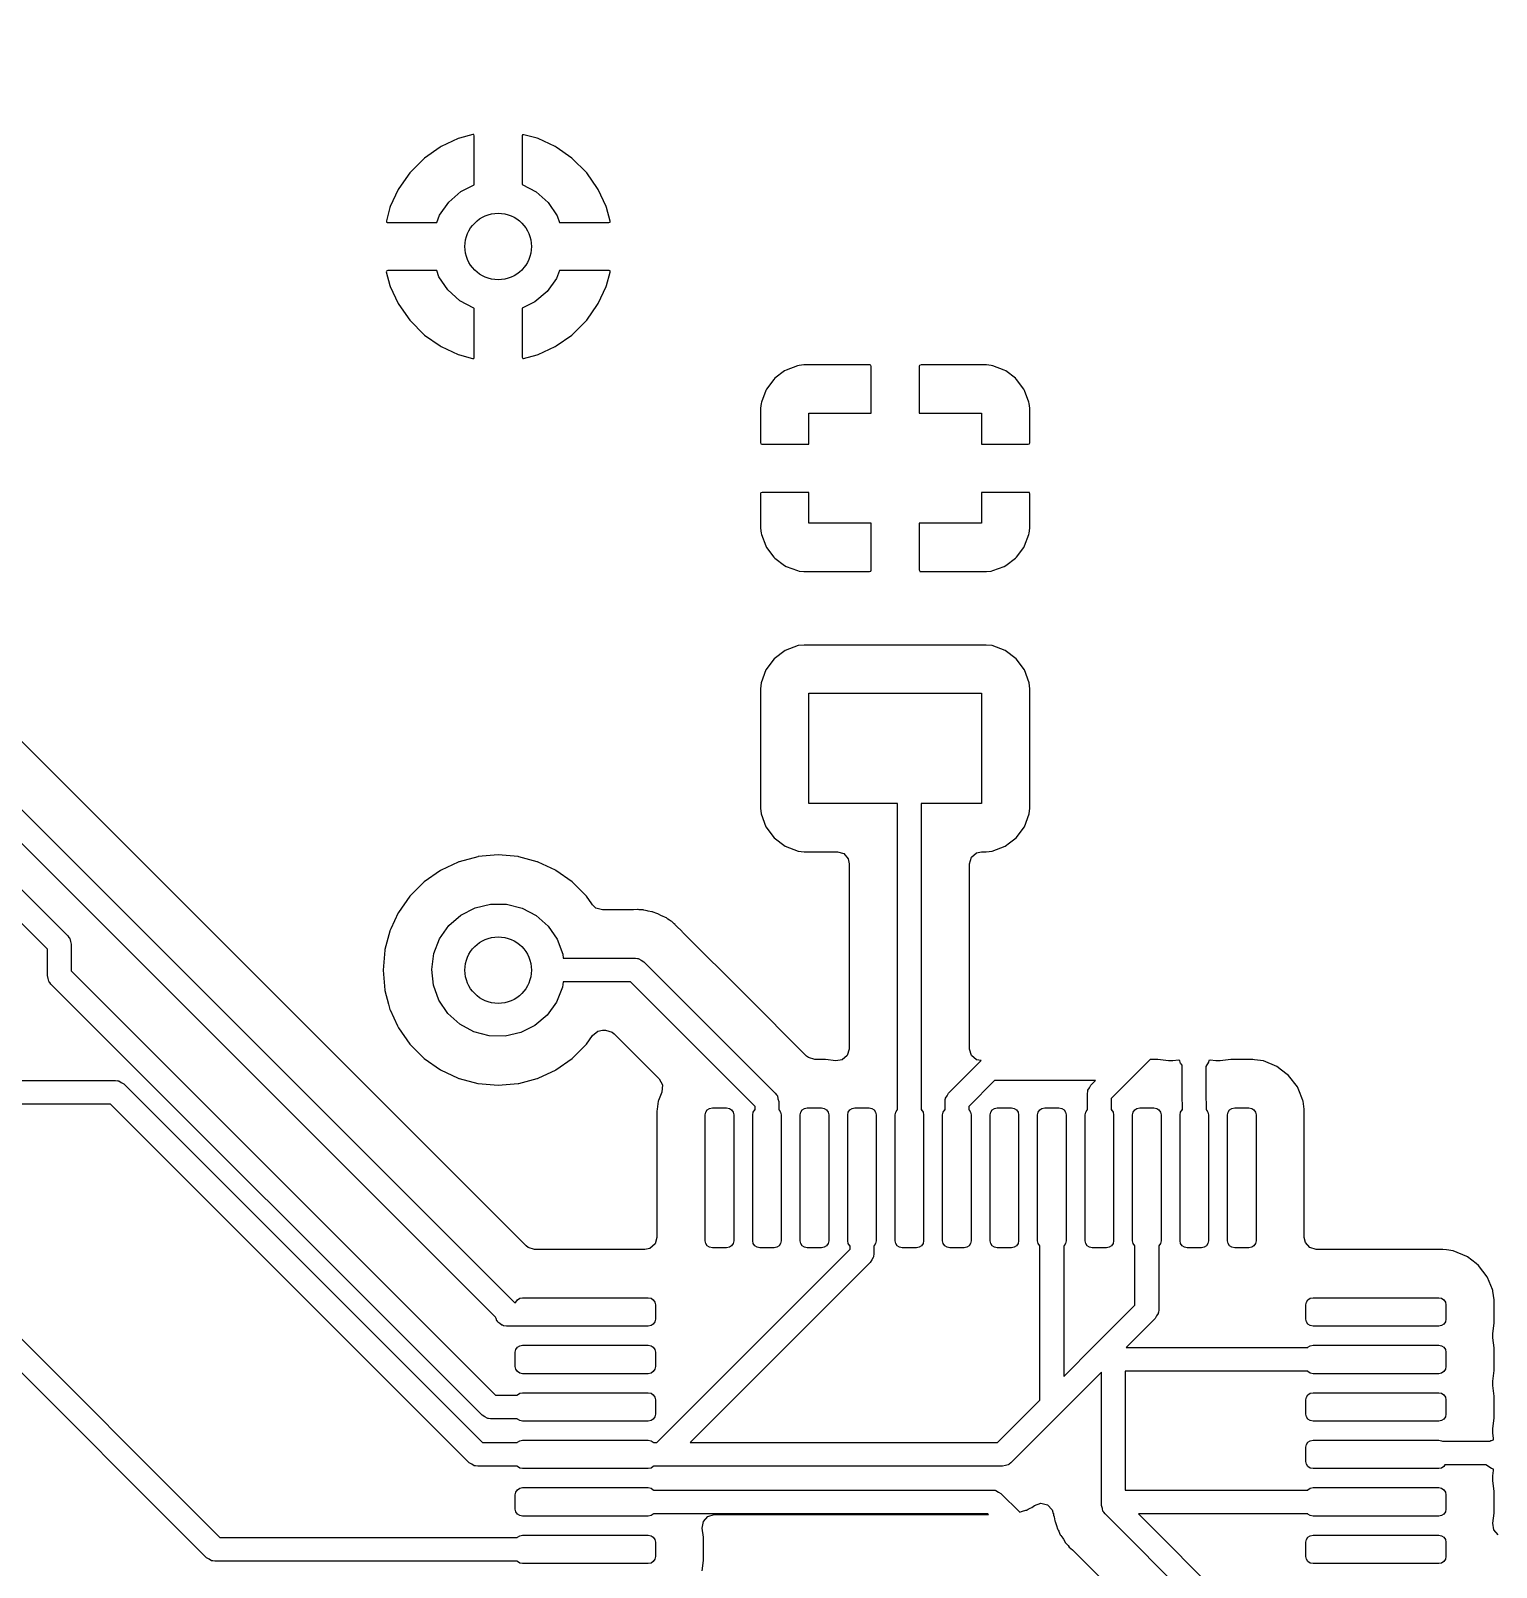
# Model space of a CAD drawing. Extents: x 111.7 to 200.8, y -127.1 to -68.5.
# Drawn here: x 164.21 to 179.64, y -104.06 to -87.88 of the extents above; entities that cross this region are included whole.
import ezdxf

# ---------------------------------------------------------------- set-up
doc = ezdxf.new("R2010")
doc.units = 0
doc.layers.add('BLACK', color=7, linetype='CONTINUOUS')

msp = doc.modelspace()

# ---------------------------------------------------------------- linework, layer by layer
at = {"layer": 'BLACK', "linetype": 'CONTINUOUS'}
for p, q in [((164.384, -97.5535), (154.852, -88.0215)), ((155.065, -87.8814), (164.597, -97.4133)), ((156.369, -88.3435), (169.3, -101.274)), ((169.101, -101.429), (156.156, -88.4837)), ((168.863, -88.9747), (168.721, -89.0129)), ((168.872, -88.9759), (168.863, -88.9747)), ((168.876, -88.9894), (168.872, -88.9759)), ((168.876, -89.5029), (168.876, -88.9894)), ((169.387, -88.9763), (169.384, -88.9843)), ((169.384, -88.9843), (169.384, -89.502)), ((169.401, -88.976), (169.387, -88.9763)), ((169.539, -89.0129), (169.401, -88.976)), ((168.519, -89.1069), (168.355, -89.2218)), ((168.529, -89.1014), (168.519, -89.1069)), ((168.71, -89.0167), (168.529, -89.1014)), ((168.721, -89.0129), (168.71, -89.0167)), ((169.55, -89.0167), (169.539, -89.0129)), ((169.731, -89.1014), (169.55, -89.0167)), ((169.741, -89.1069), (169.731, -89.1014)), ((169.905, -89.2218), (169.741, -89.1069)), ((168.347, -89.2288), (168.205, -89.3705)), ((168.355, -89.2218), (168.347, -89.2288)), ((169.913, -89.2288), (169.905, -89.2218)), ((170.055, -89.3705), (169.913, -89.2288)), ((168.198, -89.3789), (168.083, -89.543)), ((168.205, -89.3705), (168.198, -89.3789)), ((170.062, -89.3789), (170.055, -89.3705)), ((170.177, -89.543), (170.062, -89.3789)), ((168.078, -89.5525), (167.993, -89.7341)), ((168.083, -89.543), (168.078, -89.5525)), ((168.61, -89.6855), (168.737, -89.5749)), ((168.737, -89.5749), (168.876, -89.5029)), ((169.384, -89.502), (169.529, -89.5791)), ((169.529, -89.5791), (169.655, -89.6909)), ((170.182, -89.5525), (170.177, -89.543)), ((170.267, -89.7341), (170.182, -89.5525)), ((167.989, -89.7444), (167.952, -89.8824)), ((167.993, -89.7341), (167.989, -89.7444)), ((168.513, -89.8231), (168.61, -89.6855)), ((169.655, -89.6909), (169.75, -89.8296)), ((170.271, -89.7444), (170.267, -89.7341)), ((170.309, -89.8873), (170.271, -89.7444)), ((167.952, -89.8824), (167.952, -89.8965)), ((167.952, -89.8965), (167.96, -89.8999)), ((167.96, -89.8999), (168.483, -89.8999)), ((168.483, -89.8999), (168.513, -89.8231)), ((169.75, -89.8296), (169.777, -89.8999)), ((169.777, -89.8999), (170.294, -89.8999)), ((170.294, -89.8999), (170.308, -89.8959)), ((170.308, -89.8959), (170.309, -89.8873)), ((167.952, -90.4118), (167.951, -90.4204)), ((167.951, -90.4204), (167.989, -90.5633)), ((167.966, -90.4079), (167.952, -90.4118)), ((168.483, -90.4079), (167.966, -90.4079)), ((168.506, -90.4717), (168.483, -90.4079)), ((169.777, -90.4079), (169.743, -90.4911)), ((170.3, -90.4079), (169.777, -90.4079)), ((170.271, -90.5633), (170.308, -90.4254)), ((170.308, -90.4113), (170.3, -90.4079)), ((170.308, -90.4254), (170.308, -90.4113)), ((167.989, -90.5633), (167.993, -90.5736)), ((167.993, -90.5736), (168.078, -90.7552)), ((168.6, -90.6113), (168.506, -90.4717)), ((168.725, -90.7244), (168.6, -90.6113)), ((169.743, -90.4911), (169.645, -90.6277)), ((170.182, -90.7552), (170.267, -90.5736)), ((170.267, -90.5736), (170.271, -90.5633)), ((168.078, -90.7552), (168.083, -90.7647)), ((168.083, -90.7647), (168.198, -90.9288)), ((168.872, -90.8047), (168.725, -90.7244)), ((169.517, -90.7369), (169.384, -90.804)), ((169.645, -90.6277), (169.517, -90.7369)), ((170.062, -90.9288), (170.177, -90.7647)), ((170.177, -90.7647), (170.182, -90.7552)), ((168.198, -90.9288), (168.205, -90.9372)), ((168.205, -90.9372), (168.347, -91.0789)), ((168.876, -90.8057), (168.872, -90.8047)), ((168.876, -91.3234), (168.876, -90.8057)), ((169.384, -90.804), (169.384, -91.3183)), ((169.913, -91.0789), (170.055, -90.9372)), ((170.055, -90.9372), (170.062, -90.9288)), ((168.347, -91.0789), (168.355, -91.0859)), ((168.355, -91.0859), (168.519, -91.2009)), ((169.741, -91.2009), (169.905, -91.0859)), ((169.905, -91.0859), (169.913, -91.0789)), ((168.519, -91.2009), (168.529, -91.2063)), ((168.529, -91.2063), (168.71, -91.291)), ((169.55, -91.291), (169.731, -91.2063)), ((169.731, -91.2063), (169.741, -91.2009)), ((168.71, -91.291), (168.721, -91.2948)), ((168.721, -91.2948), (168.859, -91.3317)), ((168.859, -91.3317), (168.873, -91.3314)), ((168.873, -91.3314), (168.876, -91.3234)), ((169.384, -91.3183), (169.388, -91.3318)), ((169.388, -91.3318), (169.397, -91.3331)), ((169.397, -91.3331), (169.539, -91.2948)), ((169.539, -91.2948), (169.55, -91.291)), ((172.282, -91.4104), (172.162, -91.4555)), ((172.298, -91.4068), (172.282, -91.4104)), ((172.349, -91.4012), (172.298, -91.4068)), ((172.355, -91.4009), (172.349, -91.4012)), ((173.042, -91.4009), (172.355, -91.4009)), ((173.05, -91.4025), (173.042, -91.4009)), ((173.052, -91.4037), (173.05, -91.4025)), ((173.056, -91.419), (173.052, -91.4037)), ((173.056, -91.9089), (173.056, -91.419)), ((173.566, -91.4067), (173.564, -91.4144)), ((173.564, -91.4144), (173.564, -91.9089)), ((173.567, -91.4053), (173.566, -91.4067)), ((173.582, -91.4009), (173.567, -91.4053)), ((174.265, -91.4009), (173.582, -91.4009)), ((174.271, -91.4012), (174.265, -91.4009)), ((174.322, -91.4068), (174.271, -91.4012)), ((174.338, -91.4104), (174.322, -91.4068)), ((174.458, -91.4555), (174.338, -91.4104)), ((172.032, -91.5531), (171.955, -91.6552)), ((172.044, -91.5406), (172.032, -91.5531)), ((172.146, -91.4641), (172.044, -91.5406)), ((172.162, -91.4555), (172.146, -91.4641)), ((174.474, -91.4641), (174.458, -91.4555)), ((174.576, -91.5406), (174.474, -91.4641)), ((174.588, -91.5531), (174.576, -91.5406)), ((174.665, -91.6552), (174.588, -91.5531)), ((171.947, -91.6708), (171.902, -91.7913)), ((171.955, -91.6552), (171.947, -91.6708)), ((174.673, -91.6708), (174.665, -91.6552)), ((174.718, -91.7913), (174.673, -91.6708)), ((171.898, -91.8065), (171.892, -91.8574)), ((171.892, -91.8574), (171.892, -91.8642)), ((171.892, -91.8642), (171.892, -92.2167)), ((171.902, -91.7913), (171.898, -91.8065)), ((174.722, -91.8065), (174.718, -91.7913)), ((174.728, -91.8574), (174.722, -91.8065)), ((174.728, -91.8642), (174.728, -91.8574)), ((174.728, -92.2213), (174.728, -91.8642)), ((172.4, -92.2349), (172.4, -91.9089)), ((172.4, -91.9089), (173.056, -91.9089)), ((173.564, -91.9089), (174.22, -91.9089)), ((174.22, -91.9089), (174.22, -92.2349)), ((171.892, -92.2167), (171.896, -92.232)), ((171.896, -92.232), (171.898, -92.2332)), ((174.71, -92.2349), (174.725, -92.2304)), ((174.725, -92.2304), (174.726, -92.229)), ((174.726, -92.229), (174.728, -92.2213)), ((171.898, -92.2332), (171.906, -92.2349)), ((171.906, -92.2349), (172.4, -92.2349)), ((174.22, -92.2349), (174.71, -92.2349)), ((171.894, -92.7487), (171.892, -92.7564)), ((171.892, -92.7564), (171.892, -93.1135)), ((171.895, -92.7473), (171.894, -92.7487)), ((171.91, -92.7429), (171.895, -92.7473)), ((172.4, -92.7429), (171.91, -92.7429)), ((172.4, -93.0689), (172.4, -92.7429)), ((174.714, -92.7429), (174.22, -92.7429)), ((174.22, -92.7429), (174.22, -93.0689)), ((174.722, -92.7445), (174.714, -92.7429)), ((174.724, -92.7457), (174.722, -92.7445)), ((174.728, -92.761), (174.724, -92.7457)), ((174.728, -93.1135), (174.728, -92.761)), ((169.423, -100.678), (161.859, -93.1135)), ((171.892, -93.1135), (171.892, -93.1203)), ((171.892, -93.1203), (171.898, -93.1712)), ((171.898, -93.1712), (171.902, -93.1865)), ((171.902, -93.1865), (171.947, -93.3069)), ((173.056, -93.0689), (172.4, -93.0689)), ((173.056, -93.5633), (173.056, -93.0689)), ((174.22, -93.0689), (173.564, -93.0689)), ((173.564, -93.0689), (173.564, -93.5587)), ((174.673, -93.3069), (174.718, -93.1865)), ((174.718, -93.1865), (174.722, -93.1712)), ((174.722, -93.1712), (174.728, -93.1203)), ((174.728, -93.1203), (174.728, -93.1135)), ((171.947, -93.3069), (171.955, -93.3225)), ((171.955, -93.3225), (172.032, -93.4246)), ((174.588, -93.4246), (174.665, -93.3225)), ((174.665, -93.3225), (174.673, -93.3069)), ((172.032, -93.4246), (172.044, -93.4371)), ((172.044, -93.4371), (172.146, -93.5136)), ((172.146, -93.5136), (172.162, -93.5222)), ((172.162, -93.5222), (172.282, -93.5673)), ((174.338, -93.5673), (174.458, -93.5222)), ((174.458, -93.5222), (174.474, -93.5136)), ((174.474, -93.5136), (174.576, -93.4371)), ((174.576, -93.4371), (174.588, -93.4246)), ((172.282, -93.5673), (172.298, -93.571)), ((172.298, -93.571), (172.349, -93.5765)), ((172.349, -93.5765), (172.355, -93.5769)), ((172.355, -93.5769), (173.038, -93.5769)), ((173.038, -93.5769), (173.053, -93.5724)), ((173.053, -93.5724), (173.054, -93.571)), ((173.054, -93.571), (173.056, -93.5633)), ((173.564, -93.5587), (173.568, -93.574)), ((173.568, -93.574), (173.57, -93.5752)), ((173.57, -93.5752), (173.578, -93.5769)), ((173.578, -93.5769), (174.265, -93.5769)), ((174.265, -93.5769), (174.271, -93.5765)), ((174.271, -93.5765), (174.322, -93.571)), ((174.322, -93.571), (174.338, -93.5673)), ((172.037, -94.4956), (171.949, -94.6122)), ((172.153, -94.4082), (172.037, -94.4956)), ((172.29, -94.3571), (172.153, -94.4082)), ((172.352, -94.3504), (172.29, -94.3571)), ((174.268, -94.3504), (172.352, -94.3504)), ((174.33, -94.3571), (174.268, -94.3504)), ((174.467, -94.4082), (174.33, -94.3571)), ((174.583, -94.4956), (174.467, -94.4082)), ((174.671, -94.6122), (174.583, -94.4956)), ((171.949, -94.6122), (171.898, -94.7485)), ((174.722, -94.7485), (174.671, -94.6122)), ((171.898, -94.7485), (171.891, -94.8107)), ((171.891, -94.8107), (171.891, -96.067)), ((174.728, -94.8107), (174.722, -94.7485)), ((174.728, -96.067), (174.728, -94.8107)), ((172.4, -96.0189), (172.4, -94.8589)), ((172.4, -94.8589), (174.22, -94.8589)), ((174.22, -94.8589), (174.22, -96.0189)), ((171.891, -96.067), (171.898, -96.1292)), ((173.335, -96.0189), (172.4, -96.0189)), ((173.335, -99.2438), (173.335, -96.0189)), ((174.22, -96.0189), (173.585, -96.0189)), ((173.585, -96.0189), (173.585, -99.2438)), ((174.722, -96.1292), (174.728, -96.067)), ((171.898, -96.1292), (171.949, -96.2656)), ((171.949, -96.2656), (172.037, -96.3821)), ((174.583, -96.3821), (174.671, -96.2656)), ((174.671, -96.2656), (174.722, -96.1292)), ((172.037, -96.3821), (172.153, -96.4695)), ((174.467, -96.4695), (174.514, -96.4341)), ((174.514, -96.4341), (174.583, -96.3821)), ((168.914, -96.5806), (168.72, -96.6325)), ((168.919, -96.5792), (168.914, -96.5806)), ((168.914, -96.5806), (168.914, -96.5806)), ((169.13, -96.5607), (168.919, -96.5792)), ((169.341, -96.5792), (169.13, -96.5607)), ((169.346, -96.5806), (169.341, -96.5792)), ((169.54, -96.6325), (169.346, -96.5806)), ((169.346, -96.5806), (169.346, -96.5806)), ((172.153, -96.4695), (172.29, -96.5206)), ((172.29, -96.5206), (172.352, -96.5274)), ((172.352, -96.5274), (172.701, -96.5274)), ((172.701, -96.5274), (172.769, -96.5474)), ((172.769, -96.5474), (172.815, -96.601)), ((172.815, -96.601), (172.826, -96.6534)), ((174.094, -96.6534), (174.114, -96.5852)), ((174.114, -96.5852), (174.167, -96.5387)), ((174.167, -96.5387), (174.219, -96.5274)), ((174.219, -96.5274), (174.268, -96.5274)), ((174.268, -96.5274), (174.33, -96.5206)), ((174.33, -96.5206), (174.467, -96.4695)), ((168.523, -96.7233), (168.35, -96.8446)), ((168.528, -96.7209), (168.523, -96.7233)), ((168.71, -96.6362), (168.528, -96.7209)), ((168.528, -96.7209), (168.528, -96.7209)), ((168.715, -96.6339), (168.71, -96.6362)), ((168.71, -96.6362), (168.71, -96.6362)), ((168.72, -96.6325), (168.715, -96.6339)), ((168.72, -96.6325), (168.72, -96.6325)), ((169.545, -96.6339), (169.54, -96.6325)), ((169.54, -96.6325), (169.54, -96.6325)), ((169.55, -96.6362), (169.545, -96.6339)), ((169.732, -96.7209), (169.55, -96.6362)), ((169.55, -96.6362), (169.55, -96.6362)), ((169.737, -96.7233), (169.732, -96.7209)), ((169.732, -96.7209), (169.732, -96.7209)), ((169.91, -96.8446), (169.737, -96.7233)), ((172.826, -96.6534), (172.826, -98.605)), ((174.094, -98.605), (174.094, -96.6534)), ((168.35, -96.8446), (168.201, -96.9941)), ((170.059, -96.9941), (169.91, -96.8446)), ((168.201, -96.9941), (168.079, -97.1673)), ((168.886, -97.1178), (169.05, -97.0785)), ((169.05, -97.0785), (169.218, -97.0794)), ((169.218, -97.0794), (169.381, -97.1204)), ((170.116, -97.0749), (170.059, -96.9941)), ((170.124, -97.0866), (170.116, -97.0749)), ((170.159, -97.1204), (170.124, -97.0866)), ((168.077, -97.1723), (168, -97.3377)), ((168.079, -97.1673), (168.077, -97.1723)), ((168.077, -97.1723), (168.077, -97.1723)), ((168.61, -97.3055), (168.737, -97.1949)), ((168.737, -97.1949), (168.886, -97.1178)), ((169.381, -97.1204), (169.529, -97.1991)), ((169.529, -97.1991), (169.655, -97.3109)), ((170.227, -97.1404), (170.159, -97.1204)), ((170.54, -97.1404), (170.227, -97.1404)), ((170.552, -97.1398), (170.54, -97.1404)), ((170.553, -97.1397), (170.552, -97.1398)), ((170.596, -97.1356), (170.553, -97.1397)), ((170.604, -97.1369), (170.596, -97.1356)), ((170.616, -97.1388), (170.604, -97.1369)), ((170.635, -97.1404), (170.616, -97.1388)), ((170.656, -97.1404), (170.635, -97.1404)), ((170.663, -97.1423), (170.656, -97.1404)), ((170.699, -97.1514), (170.663, -97.1423)), ((170.663, -97.1423), (170.663, -97.1423)), ((170.71, -97.1538), (170.699, -97.1514)), ((170.746, -97.1594), (170.71, -97.1538)), ((170.754, -97.1607), (170.746, -97.1594)), ((170.746, -97.1594), (170.746, -97.1594)), ((170.761, -97.1638), (170.754, -97.1607)), ((170.772, -97.1687), (170.761, -97.1638)), ((170.761, -97.1638), (170.761, -97.1638)), ((170.791, -97.1751), (170.772, -97.1687)), ((170.811, -97.1802), (170.791, -97.1751)), ((170.849, -97.2015), (170.811, -97.1802)), ((170.86, -97.2067), (170.849, -97.2015)), ((170.893, -97.2211), (170.86, -97.2067)), ((170.901, -97.2242), (170.893, -97.2211)), ((170.893, -97.2211), (170.893, -97.2211)), ((170.916, -97.2363), (170.901, -97.2242)), ((170.917, -97.2367), (170.916, -97.2363)), ((170.933, -97.2475), (170.917, -97.2367)), ((170.944, -97.2535), (170.933, -97.2475)), ((167.989, -97.3643), (167.937, -97.5579)), ((167.99, -97.3589), (167.989, -97.3643)), ((167.989, -97.3643), (167.989, -97.3643)), ((168, -97.3377), (167.99, -97.3589)), ((168.513, -97.4431), (168.61, -97.3055)), ((169.655, -97.3109), (169.75, -97.4496)), ((170.951, -97.2573), (170.944, -97.2535)), ((170.944, -97.2535), (170.944, -97.2535)), ((170.957, -97.2627), (170.951, -97.2573)), ((170.983, -97.2875), (170.957, -97.2627)), ((170.992, -97.2952), (170.983, -97.2875)), ((170.995, -97.2977), (170.992, -97.2952)), ((171.015, -97.3175), (170.995, -97.2977)), ((171.018, -97.3202), (171.015, -97.3175)), ((171.054, -97.354), (171.018, -97.3202)), ((171.068, -97.3668), (171.054, -97.354)), ((171.072, -97.3733), (171.068, -97.3668)), ((171.079, -97.3816), (171.072, -97.3733)), ((171.73, -98.0321), (171.079, -97.3816)), ((164.384, -97.8322), (164.384, -97.5535)), ((164.597, -97.4133), (164.61, -97.4312)), ((164.61, -97.4312), (164.614, -97.4342)), ((164.614, -97.4342), (164.615, -97.4369)), ((164.615, -97.4369), (164.618, -97.4421)), ((164.618, -97.4421), (164.625, -97.4722)), ((164.625, -97.4722), (164.634, -97.5017)), ((164.634, -97.5017), (164.634, -97.7804)), ((167.935, -97.5632), (167.917, -97.7739)), ((167.937, -97.5579), (167.935, -97.5632)), ((168.452, -97.5998), (168.513, -97.4431)), ((169.75, -97.4496), (169.81, -97.6069)), ((168.43, -97.7665), (168.452, -97.5998)), ((169.81, -97.6069), (169.815, -97.6489)), ((169.815, -97.6489), (170.576, -97.6489)), ((170.576, -97.6489), (170.598, -97.6521)), ((170.598, -97.6521), (170.602, -97.6517)), ((170.602, -97.6517), (170.605, -97.6531)), ((170.605, -97.6531), (170.611, -97.654)), ((170.611, -97.654), (170.637, -97.6707)), ((170.637, -97.6707), (170.664, -97.6855)), ((170.664, -97.6855), (172.048, -99.0698)), ((164.392, -97.8617), (164.384, -97.8322)), ((164.399, -97.8918), (164.392, -97.8617)), ((164.403, -97.897), (164.399, -97.8918)), ((164.634, -97.7804), (169.102, -102.249)), ((167.917, -97.7739), (167.935, -97.9845)), ((168.448, -97.9337), (168.43, -97.7665)), ((164.403, -97.8997), (164.403, -97.897)), ((164.407, -97.9027), (164.403, -97.8997)), ((164.42, -97.9205), (164.407, -97.9027)), ((168.962, -102.462), (164.42, -97.9205)), ((167.935, -97.9845), (167.937, -97.9898)), ((167.937, -97.9898), (167.937, -97.9898)), ((167.937, -97.9898), (167.975, -98.134)), ((168.506, -98.0917), (168.448, -97.9337)), ((169.806, -97.955), (169.743, -98.1111)), ((169.814, -97.8989), (169.806, -97.955)), ((170.524, -97.8989), (169.814, -97.8989)), ((171.835, -99.2099), (170.524, -97.8989)), ((172.376, -98.6785), (171.73, -98.0321)), ((167.975, -98.134), (167.99, -98.1888)), ((167.99, -98.1888), (167.992, -98.1937)), ((167.992, -98.1937), (167.992, -98.1937)), ((167.992, -98.1937), (168.07, -98.3611)), ((168.6, -98.2313), (168.506, -98.0917)), ((169.743, -98.1111), (169.645, -98.2477)), ((168.07, -98.3611), (168.079, -98.3804)), ((168.079, -98.3804), (168.201, -98.5536)), ((168.725, -98.3444), (168.6, -98.2313)), ((168.872, -98.4247), (168.725, -98.3444)), ((169.517, -98.3569), (169.367, -98.4325)), ((169.645, -98.2477), (169.517, -98.3569)), ((169.035, -98.4674), (168.872, -98.4247)), ((169.203, -98.47), (169.035, -98.4674)), ((169.367, -98.4325), (169.203, -98.47)), ((170.059, -98.5536), (170.124, -98.4611)), ((170.124, -98.4611), (170.18, -98.4168)), ((170.18, -98.4168), (170.227, -98.4074)), ((170.227, -98.4074), (170.261, -98.4074)), ((170.261, -98.4074), (170.329, -98.4274)), ((170.329, -98.4274), (170.35, -98.4443)), ((170.35, -98.4443), (170.826, -98.9202)), ((168.201, -98.5536), (168.35, -98.7032)), ((168.35, -98.7032), (168.523, -98.8244)), ((169.737, -98.8244), (169.91, -98.7032)), ((169.91, -98.7032), (170.059, -98.5536)), ((172.397, -98.6954), (172.376, -98.6785)), ((172.465, -98.7154), (172.397, -98.6954)), ((172.806, -98.6731), (172.753, -98.7196)), ((172.826, -98.605), (172.806, -98.6731)), ((174.113, -98.6719), (174.094, -98.605)), ((174.166, -98.719), (174.113, -98.6719)), ((168.523, -98.8244), (168.528, -98.8268)), ((168.528, -98.8268), (168.528, -98.8268)), ((168.528, -98.8268), (168.702, -98.9075)), ((169.558, -98.9075), (169.732, -98.8268)), ((169.732, -98.8268), (169.737, -98.8244)), ((169.732, -98.8268), (169.732, -98.8268)), ((172.573, -98.7154), (172.465, -98.7154)), ((172.577, -98.7159), (172.573, -98.7154)), ((172.684, -98.7299), (172.577, -98.7159)), ((172.577, -98.7159), (172.577, -98.7159)), ((172.753, -98.7196), (172.684, -98.7299)), ((173.872, -99.0698), (174.215, -98.7266)), ((174.215, -98.7266), (174.166, -98.719)), ((175.995, -98.7154), (175.585, -99.1256)), ((176.073, -98.7154), (175.995, -98.7154)), ((176.077, -98.7159), (176.073, -98.7154)), ((176.187, -98.7304), (176.077, -98.7159)), ((176.077, -98.7159), (176.077, -98.7159)), ((176.233, -98.7291), (176.187, -98.7291)), ((176.187, -98.7291), (176.187, -98.7304)), ((176.292, -98.723), (176.233, -98.7309)), ((176.233, -98.7309), (176.233, -98.7291)), ((176.306, -98.725), (176.292, -98.723)), ((176.312, -98.7453), (176.306, -98.725)), ((176.314, -98.7524), (176.312, -98.7453)), ((176.331, -98.7752), (176.314, -98.7524)), ((176.331, -99.154), (176.331, -98.7752)), ((176.608, -98.7446), (176.581, -98.7878)), ((176.581, -98.7878), (176.581, -99.144)), ((176.614, -98.7253), (176.608, -98.7446)), ((176.628, -98.7231), (176.614, -98.7253)), ((176.687, -98.7309), (176.628, -98.7231)), ((176.733, -98.7291), (176.687, -98.7291)), ((176.687, -98.7291), (176.687, -98.7309)), ((176.843, -98.7159), (176.733, -98.7304)), ((176.733, -98.7304), (176.733, -98.7291)), ((176.847, -98.7154), (176.843, -98.7159)), ((176.843, -98.7159), (176.843, -98.7159)), ((177.073, -98.7154), (176.847, -98.7154)), ((177.077, -98.7159), (177.073, -98.7154)), ((177.094, -98.718), (177.077, -98.7159)), ((177.077, -98.7159), (177.077, -98.7159)), ((177.187, -98.7304), (177.094, -98.718)), ((177.329, -98.7892), (177.187, -98.7304)), ((177.378, -98.8268), (177.329, -98.7892)), ((177.438, -98.8726), (177.378, -98.8268)), ((144.78, -98.935), (165.1, -98.935)), ((165.1, -98.935), (165.122, -98.9382)), ((165.122, -98.9382), (165.127, -98.9379)), ((165.127, -98.9379), (165.129, -98.9392)), ((165.129, -98.9392), (165.136, -98.9401)), ((165.136, -98.9401), (165.161, -98.9568)), ((165.161, -98.9568), (165.188, -98.9716)), ((165.188, -98.9716), (168.966, -102.749)), ((168.702, -98.9075), (168.715, -98.9138)), ((168.715, -98.9138), (168.72, -98.9152)), ((168.72, -98.9152), (168.72, -98.9152)), ((168.72, -98.9152), (168.914, -98.9671)), ((168.914, -98.9671), (168.914, -98.9671)), ((168.914, -98.9671), (168.919, -98.9685)), ((168.919, -98.9685), (169.13, -98.987)), ((169.13, -98.987), (169.341, -98.9685)), ((169.341, -98.9685), (169.346, -98.9671)), ((169.346, -98.9671), (169.54, -98.9152)), ((169.346, -98.9671), (169.346, -98.9671)), ((169.54, -98.9152), (169.545, -98.9138)), ((169.54, -98.9152), (169.54, -98.9152)), ((169.545, -98.9138), (169.558, -98.9075)), ((170.826, -98.9202), (170.86, -98.9825)), ((170.86, -98.9825), (170.853, -99.0575)), ((174.357, -98.9376), (174.085, -99.2099)), ((175.42, -98.9376), (174.357, -98.9376)), ((175.34, -99.0384), (175.357, -99.0125)), ((175.357, -99.0125), (175.372, -98.9855)), ((175.372, -98.9855), (175.42, -98.9376)), ((177.451, -98.8827), (177.438, -98.8726)), ((177.545, -99.0046), (177.451, -98.8827)), ((177.566, -99.0572), (177.545, -99.0046)), ((165.048, -99.185), (144.832, -99.185)), ((168.825, -102.962), (165.048, -99.185)), ((170.815, -99.1547), (170.804, -99.2379)), ((170.817, -99.1465), (170.815, -99.1547)), ((170.853, -99.0575), (170.817, -99.1465)), ((172.048, -99.0698), (172.062, -99.0876)), ((172.062, -99.0876), (172.065, -99.0906)), ((172.065, -99.0906), (172.066, -99.0933)), ((172.066, -99.0933), (172.07, -99.0985)), ((172.07, -99.0985), (172.076, -99.1286)), ((172.076, -99.1286), (172.085, -99.1582)), ((172.085, -99.1582), (172.085, -99.2438)), ((173.835, -99.1582), (173.838, -99.1361)), ((173.835, -99.2438), (173.835, -99.1582)), ((173.838, -99.1315), (173.839, -99.1291)), ((173.838, -99.1361), (173.838, -99.1315)), ((173.839, -99.1291), (173.84, -99.1227)), ((173.84, -99.1227), (173.857, -99.0968)), ((173.857, -99.0968), (173.872, -99.0698)), ((175.335, -99.0739), (175.338, -99.0518)), ((175.335, -99.2438), (175.335, -99.0739)), ((175.338, -99.0472), (175.339, -99.0448)), ((175.338, -99.0518), (175.338, -99.0472)), ((175.339, -99.0448), (175.34, -99.0384)), ((175.585, -99.1256), (175.585, -99.2438)), ((176.335, -99.1682), (176.331, -99.154)), ((176.335, -99.2438), (176.335, -99.1682)), ((176.581, -99.144), (176.585, -99.1582)), ((176.585, -99.1582), (176.585, -99.2438)), ((177.592, -99.1195), (177.566, -99.0572)), ((177.603, -99.1465), (177.592, -99.1195)), ((177.605, -99.1547), (177.603, -99.1465)), ((177.616, -99.2379), (177.605, -99.1547)), ((170.804, -99.2379), (170.802, -99.2606)), ((170.802, -99.2606), (170.802, -100.589)), ((171.31, -99.2989), (171.316, -99.2702)), ((171.31, -100.624), (171.31, -99.2989)), ((171.316, -99.2702), (171.332, -99.2458)), ((171.332, -99.2458), (171.356, -99.2296)), ((171.356, -99.2296), (171.385, -99.2239)), ((171.385, -99.2239), (171.535, -99.2239)), ((171.535, -99.2239), (171.564, -99.2296)), ((171.564, -99.2296), (171.588, -99.2458)), ((171.588, -99.2458), (171.604, -99.2702)), ((171.604, -99.2702), (171.61, -99.2989)), ((171.61, -99.2989), (171.61, -100.624)), ((171.81, -99.2989), (171.816, -99.2702)), ((171.81, -100.624), (171.81, -99.2989)), ((171.816, -99.2702), (171.832, -99.2458)), ((171.832, -99.2458), (171.835, -99.2438)), ((171.835, -99.2438), (171.835, -99.2099)), ((172.085, -99.2438), (172.088, -99.2458)), ((172.088, -99.2458), (172.104, -99.2702)), ((172.104, -99.2702), (172.11, -99.2989)), ((172.11, -99.2989), (172.11, -100.624)), ((172.31, -99.2989), (172.316, -99.2702)), ((172.31, -100.624), (172.31, -99.2989)), ((172.316, -99.2702), (172.332, -99.2458)), ((172.332, -99.2458), (172.356, -99.2296)), ((172.356, -99.2296), (172.385, -99.2239)), ((172.385, -99.2239), (172.535, -99.2239)), ((172.535, -99.2239), (172.564, -99.2296)), ((172.564, -99.2296), (172.588, -99.2458)), ((172.588, -99.2458), (172.604, -99.2702)), ((172.604, -99.2702), (172.61, -99.2989)), ((172.61, -99.2989), (172.61, -100.624)), ((172.81, -99.2989), (172.816, -99.2702)), ((172.81, -100.624), (172.81, -99.2989)), ((172.816, -99.2702), (172.832, -99.2458)), ((172.832, -99.2458), (172.856, -99.2296)), ((172.856, -99.2296), (172.885, -99.2239)), ((172.885, -99.2239), (173.035, -99.2239)), ((173.035, -99.2239), (173.064, -99.2296)), ((173.064, -99.2296), (173.088, -99.2458)), ((173.088, -99.2458), (173.104, -99.2702)), ((173.104, -99.2702), (173.11, -99.2989)), ((173.11, -99.2989), (173.11, -100.624)), ((173.31, -99.2989), (173.316, -99.2702)), ((173.31, -100.624), (173.31, -99.2989)), ((173.316, -99.2702), (173.332, -99.2458)), ((173.332, -99.2458), (173.335, -99.2438)), ((173.585, -99.2438), (173.588, -99.2458)), ((173.588, -99.2458), (173.604, -99.2702)), ((173.604, -99.2702), (173.61, -99.2989)), ((173.61, -99.2989), (173.61, -100.624)), ((173.81, -99.2989), (173.816, -99.2702)), ((173.81, -100.624), (173.81, -99.2989)), ((173.816, -99.2702), (173.832, -99.2458)), ((173.832, -99.2458), (173.835, -99.2438)), ((174.085, -99.2099), (174.085, -99.2438)), ((174.085, -99.2438), (174.088, -99.2458)), ((174.088, -99.2458), (174.104, -99.2702)), ((174.104, -99.2702), (174.11, -99.2989)), ((174.11, -99.2989), (174.11, -100.624)), ((174.31, -99.2989), (174.316, -99.2702)), ((174.31, -100.624), (174.31, -99.2989)), ((174.316, -99.2702), (174.332, -99.2458)), ((174.332, -99.2458), (174.356, -99.2296)), ((174.356, -99.2296), (174.385, -99.2239)), ((174.385, -99.2239), (174.535, -99.2239)), ((174.535, -99.2239), (174.564, -99.2296)), ((174.564, -99.2296), (174.588, -99.2458)), ((174.588, -99.2458), (174.604, -99.2702)), ((174.604, -99.2702), (174.61, -99.2989)), ((174.61, -99.2989), (174.61, -100.624)), ((174.81, -99.2989), (174.816, -99.2702)), ((174.81, -100.624), (174.81, -99.2989)), ((174.816, -99.2702), (174.832, -99.2458)), ((174.832, -99.2458), (174.856, -99.2296)), ((174.856, -99.2296), (174.885, -99.2239)), ((174.885, -99.2239), (175.035, -99.2239)), ((175.035, -99.2239), (175.064, -99.2296)), ((175.064, -99.2296), (175.088, -99.2458)), ((175.088, -99.2458), (175.104, -99.2702)), ((175.104, -99.2702), (175.11, -99.2989)), ((175.11, -99.2989), (175.11, -100.624)), ((175.31, -99.2989), (175.316, -99.2702)), ((175.31, -100.624), (175.31, -99.2989)), ((175.316, -99.2702), (175.332, -99.2458)), ((175.332, -99.2458), (175.335, -99.2438)), ((175.585, -99.2438), (175.588, -99.2458)), ((175.588, -99.2458), (175.604, -99.2702)), ((175.604, -99.2702), (175.61, -99.2989)), ((175.61, -99.2989), (175.61, -100.624)), ((175.81, -99.2989), (175.816, -99.2702)), ((175.81, -100.624), (175.81, -99.2989)), ((175.816, -99.2702), (175.832, -99.2458)), ((175.832, -99.2458), (175.856, -99.2296)), ((175.856, -99.2296), (175.885, -99.2239)), ((175.885, -99.2239), (176.035, -99.2239)), ((176.035, -99.2239), (176.064, -99.2296)), ((176.064, -99.2296), (176.088, -99.2458)), ((176.088, -99.2458), (176.104, -99.2702)), ((176.104, -99.2702), (176.11, -99.2989)), ((176.11, -99.2989), (176.11, -100.624)), ((176.31, -99.2989), (176.316, -99.2702)), ((176.31, -100.624), (176.31, -99.2989)), ((176.316, -99.2702), (176.332, -99.2458)), ((176.332, -99.2458), (176.335, -99.2438)), ((176.585, -99.2438), (176.588, -99.2458)), ((176.588, -99.2458), (176.604, -99.2702)), ((176.604, -99.2702), (176.61, -99.2989)), ((176.61, -99.2989), (176.61, -100.624)), ((176.81, -99.2989), (176.816, -99.2702)), ((176.81, -100.624), (176.81, -99.2989)), ((176.816, -99.2702), (176.832, -99.2458)), ((176.832, -99.2458), (176.856, -99.2296)), ((176.856, -99.2296), (176.885, -99.2239)), ((176.885, -99.2239), (177.035, -99.2239)), ((177.035, -99.2239), (177.064, -99.2296)), ((177.064, -99.2296), (177.088, -99.2458)), ((177.088, -99.2458), (177.104, -99.2702)), ((177.104, -99.2702), (177.11, -99.2989)), ((177.11, -99.2989), (177.11, -100.624)), ((177.618, -99.2606), (177.616, -99.2379)), ((177.618, -100.589), (177.618, -99.2606)), ((170.802, -100.589), (170.781, -100.657)), ((171.316, -100.653), (171.31, -100.624)), ((171.61, -100.624), (171.604, -100.653)), ((171.816, -100.653), (171.81, -100.624)), ((172.11, -100.624), (172.104, -100.653)), ((172.316, -100.653), (172.31, -100.624)), ((172.61, -100.624), (172.604, -100.653)), ((172.816, -100.653), (172.81, -100.624)), ((173.11, -100.624), (173.104, -100.653)), ((173.316, -100.653), (173.31, -100.624)), ((173.61, -100.624), (173.604, -100.653)), ((173.816, -100.653), (173.81, -100.624)), ((174.11, -100.624), (174.104, -100.653)), ((174.316, -100.653), (174.31, -100.624)), ((174.61, -100.624), (174.604, -100.653)), ((174.816, -100.653), (174.81, -100.624)), ((175.11, -100.624), (175.104, -100.653)), ((175.316, -100.653), (175.31, -100.624)), ((175.61, -100.624), (175.604, -100.653)), ((175.816, -100.653), (175.81, -100.624)), ((176.11, -100.624), (176.104, -100.653)), ((176.316, -100.653), (176.31, -100.624)), ((176.61, -100.624), (176.604, -100.653)), ((176.816, -100.653), (176.81, -100.624)), ((177.11, -100.624), (177.104, -100.653)), ((177.63, -100.642), (177.618, -100.589)), ((177.676, -100.695), (177.63, -100.642)), ((169.444, -100.695), (169.423, -100.678)), ((169.513, -100.715), (169.444, -100.695)), ((170.675, -100.715), (169.513, -100.715)), ((170.728, -100.704), (170.675, -100.715)), ((170.781, -100.657), (170.728, -100.704)), ((170.799, -102.749), (172.835, -100.713)), ((171.332, -100.677), (171.316, -100.653)), ((171.356, -100.693), (171.332, -100.677)), ((171.385, -100.699), (171.356, -100.693)), ((171.535, -100.699), (171.385, -100.699)), ((171.564, -100.693), (171.535, -100.699)), ((171.588, -100.677), (171.564, -100.693)), ((171.604, -100.653), (171.588, -100.677)), ((171.832, -100.677), (171.816, -100.653)), ((171.856, -100.693), (171.832, -100.677)), ((171.885, -100.699), (171.856, -100.693)), ((172.035, -100.699), (171.885, -100.699)), ((172.064, -100.693), (172.035, -100.699)), ((172.088, -100.677), (172.064, -100.693)), ((172.104, -100.653), (172.088, -100.677)), ((172.332, -100.677), (172.316, -100.653)), ((172.356, -100.693), (172.332, -100.677)), ((172.385, -100.699), (172.356, -100.693)), ((172.535, -100.699), (172.385, -100.699)), ((172.564, -100.693), (172.535, -100.699)), ((172.588, -100.677), (172.564, -100.693)), ((172.604, -100.653), (172.588, -100.677)), ((172.832, -100.677), (172.816, -100.653)), ((172.835, -100.679), (172.832, -100.677)), ((172.835, -100.713), (172.835, -100.679)), ((173.08, -100.8), (173.063, -100.826)), ((173.081, -100.794), (173.08, -100.8)), ((173.082, -100.791), (173.081, -100.794)), ((173.085, -100.765), (173.082, -100.787)), ((173.082, -100.787), (173.082, -100.791)), ((173.088, -100.677), (173.085, -100.679)), ((173.085, -100.679), (173.085, -100.765)), ((173.104, -100.653), (173.088, -100.677)), ((173.332, -100.677), (173.316, -100.653)), ((173.356, -100.693), (173.332, -100.677)), ((173.385, -100.699), (173.356, -100.693)), ((173.535, -100.699), (173.385, -100.699)), ((173.564, -100.693), (173.535, -100.699)), ((173.588, -100.677), (173.564, -100.693)), ((173.604, -100.653), (173.588, -100.677)), ((173.832, -100.677), (173.816, -100.653)), ((173.856, -100.693), (173.832, -100.677)), ((173.885, -100.699), (173.856, -100.693)), ((174.035, -100.699), (173.885, -100.699)), ((174.064, -100.693), (174.035, -100.699)), ((174.088, -100.677), (174.064, -100.693)), ((174.104, -100.653), (174.088, -100.677)), ((174.332, -100.677), (174.316, -100.653)), ((174.356, -100.693), (174.332, -100.677)), ((174.385, -100.699), (174.356, -100.693)), ((174.535, -100.699), (174.385, -100.699)), ((174.564, -100.693), (174.535, -100.699)), ((174.588, -100.677), (174.564, -100.693)), ((174.604, -100.653), (174.588, -100.677)), ((174.832, -100.677), (174.816, -100.653)), ((174.835, -100.679), (174.832, -100.677)), ((174.835, -102.303), (174.835, -100.679)), ((175.088, -100.677), (175.085, -100.679)), ((175.085, -100.679), (175.085, -102.053)), ((175.104, -100.653), (175.088, -100.677)), ((175.332, -100.677), (175.316, -100.653)), ((175.356, -100.693), (175.332, -100.677)), ((175.385, -100.699), (175.356, -100.693)), ((175.535, -100.699), (175.385, -100.699)), ((175.564, -100.693), (175.535, -100.699)), ((175.588, -100.677), (175.564, -100.693)), ((175.604, -100.653), (175.588, -100.677)), ((175.832, -100.677), (175.816, -100.653)), ((175.835, -100.679), (175.832, -100.677)), ((175.835, -101.303), (175.835, -100.679)), ((176.088, -100.677), (176.085, -100.679)), ((176.085, -100.679), (176.085, -101.355)), ((176.104, -100.653), (176.088, -100.677)), ((176.332, -100.677), (176.316, -100.653)), ((176.356, -100.693), (176.332, -100.677)), ((176.385, -100.699), (176.356, -100.693)), ((176.535, -100.699), (176.385, -100.699)), ((176.564, -100.693), (176.535, -100.699)), ((176.588, -100.677), (176.564, -100.693)), ((176.604, -100.653), (176.588, -100.677)), ((176.832, -100.677), (176.816, -100.653)), ((176.856, -100.693), (176.832, -100.677)), ((176.885, -100.699), (176.856, -100.693)), ((177.035, -100.699), (176.885, -100.699)), ((177.064, -100.693), (177.035, -100.699)), ((177.088, -100.677), (177.064, -100.693)), ((177.104, -100.653), (177.088, -100.677)), ((177.744, -100.715), (177.676, -100.695)), ((179.073, -100.715), (177.744, -100.715)), ((179.077, -100.716), (179.073, -100.715)), ((179.116, -100.721), (179.077, -100.716)), ((179.077, -100.716), (179.077, -100.716)), ((179.187, -100.73), (179.116, -100.721)), ((179.329, -100.789), (179.187, -100.73)), ((179.336, -100.794), (179.329, -100.789)), ((179.428, -100.865), (179.336, -100.794)), ((173.048, -100.853), (171.152, -102.749)), ((173.063, -100.826), (173.048, -100.853)), ((179.451, -100.883), (179.428, -100.865)), ((179.545, -101.005), (179.451, -100.883)), ((179.548, -101.012), (179.545, -101.005)), ((179.6, -101.139), (179.548, -101.012)), ((163.669, -101.219), (166.198, -103.749)), ((169.3, -101.274), (169.315, -101.274)), ((169.315, -101.274), (169.316, -101.27)), ((169.316, -101.27), (169.332, -101.246)), ((169.332, -101.246), (169.356, -101.23)), ((169.356, -101.23), (169.385, -101.224)), ((169.385, -101.224), (170.71, -101.224)), ((170.71, -101.224), (170.739, -101.23)), ((170.739, -101.23), (170.763, -101.246)), ((170.763, -101.246), (170.779, -101.27)), ((170.779, -101.27), (170.785, -101.299)), ((177.635, -101.299), (177.641, -101.27)), ((177.641, -101.27), (177.657, -101.246)), ((177.657, -101.246), (177.681, -101.23)), ((177.681, -101.23), (177.71, -101.224)), ((177.71, -101.224), (179.035, -101.224)), ((179.035, -101.224), (179.064, -101.23)), ((179.064, -101.23), (179.088, -101.246)), ((179.088, -101.246), (179.104, -101.27)), ((179.104, -101.27), (179.11, -101.299)), ((179.603, -101.147), (179.6, -101.139)), ((179.605, -101.155), (179.603, -101.147)), ((179.617, -101.247), (179.605, -101.155)), ((179.618, -101.261), (179.617, -101.247)), ((179.618, -101.487), (179.618, -101.261)), ((166.058, -103.962), (163.495, -101.399)), ((169.107, -101.441), (169.101, -101.429)), ((169.114, -101.466), (169.107, -101.441)), ((170.785, -101.449), (170.779, -101.478)), ((170.785, -101.299), (170.785, -101.449)), ((175.413, -101.725), (175.835, -101.303)), ((176.048, -101.443), (175.743, -101.749)), ((176.063, -101.416), (176.048, -101.443)), ((176.08, -101.39), (176.063, -101.416)), ((176.081, -101.384), (176.08, -101.39)), ((176.082, -101.381), (176.081, -101.384)), ((176.085, -101.355), (176.082, -101.377)), ((176.082, -101.377), (176.082, -101.381)), ((177.635, -101.449), (177.635, -101.299)), ((177.641, -101.478), (177.635, -101.449)), ((179.11, -101.449), (179.104, -101.478)), ((179.11, -101.299), (179.11, -101.449)), ((169.121, -101.472), (169.114, -101.466)), ((169.125, -101.481), (169.121, -101.472)), ((169.147, -101.495), (169.125, -101.481)), ((169.167, -101.513), (169.147, -101.495)), ((169.176, -101.514), (169.167, -101.513)), ((169.184, -101.519), (169.176, -101.514)), ((169.219, -101.524), (169.184, -101.519)), ((170.71, -101.524), (169.219, -101.524)), ((170.739, -101.518), (170.71, -101.524)), ((170.763, -101.502), (170.739, -101.518)), ((170.779, -101.478), (170.763, -101.502)), ((177.657, -101.502), (177.641, -101.478)), ((177.681, -101.518), (177.657, -101.502)), ((177.71, -101.524), (177.681, -101.518)), ((179.035, -101.524), (177.71, -101.524)), ((179.064, -101.518), (179.035, -101.524)), ((179.088, -101.502), (179.064, -101.518)), ((179.104, -101.478), (179.088, -101.502)), ((179.603, -101.601), (179.618, -101.491)), ((179.605, -101.601), (179.603, -101.601)), ((179.605, -101.646), (179.605, -101.601)), ((179.618, -101.491), (179.618, -101.487)), ((179.618, -101.491), (179.618, -101.491)), ((169.31, -101.799), (169.316, -101.77)), ((169.316, -101.77), (169.332, -101.746)), ((169.332, -101.746), (169.356, -101.73)), ((169.356, -101.73), (169.385, -101.724)), ((169.385, -101.724), (170.71, -101.724)), ((170.71, -101.724), (170.739, -101.73)), ((170.739, -101.73), (170.763, -101.746)), ((170.763, -101.746), (170.779, -101.77)), ((170.779, -101.77), (170.785, -101.799)), ((175.085, -102.053), (175.413, -101.725)), ((175.413, -101.725), (175.413, -101.725)), ((175.743, -101.749), (177.655, -101.749)), ((177.655, -101.749), (177.657, -101.746)), ((177.657, -101.746), (177.681, -101.73)), ((177.681, -101.73), (177.71, -101.724)), ((177.71, -101.724), (179.035, -101.724)), ((179.035, -101.724), (179.064, -101.73)), ((179.064, -101.73), (179.088, -101.746)), ((179.088, -101.746), (179.104, -101.77)), ((179.104, -101.77), (179.11, -101.799)), ((179.603, -101.647), (179.605, -101.646)), ((179.617, -101.753), (179.603, -101.647)), ((179.618, -101.761), (179.617, -101.753)), ((179.618, -101.987), (179.618, -101.761)), ((169.31, -101.949), (169.31, -101.799)), ((170.785, -101.799), (170.785, -101.949)), ((179.11, -101.799), (179.11, -101.949)), ((169.316, -101.978), (169.31, -101.949)), ((169.332, -102.002), (169.316, -101.978)), ((169.356, -102.018), (169.332, -102.002)), ((169.385, -102.024), (169.356, -102.018)), ((170.71, -102.024), (169.385, -102.024)), ((170.739, -102.018), (170.71, -102.024)), ((170.763, -102.002), (170.739, -102.018)), ((170.779, -101.978), (170.763, -102.002)), ((170.785, -101.949), (170.779, -101.978)), ((175.483, -102.008), (174.529, -102.962)), ((175.483, -103.413), (175.483, -102.008)), ((177.655, -101.999), (175.733, -101.999)), ((175.733, -101.999), (175.733, -103.249)), ((177.657, -102.002), (177.655, -101.999)), ((177.681, -102.018), (177.657, -102.002)), ((177.71, -102.024), (177.681, -102.018)), ((179.035, -102.024), (177.71, -102.024)), ((179.064, -102.018), (179.035, -102.024)), ((179.088, -102.002), (179.064, -102.018)), ((179.104, -101.978), (179.088, -102.002)), ((179.11, -101.949), (179.104, -101.978)), ((179.603, -102.101), (179.618, -101.991)), ((179.605, -102.101), (179.603, -102.101)), ((179.605, -102.146), (179.605, -102.101)), ((179.618, -101.991), (179.618, -101.987)), ((179.618, -101.991), (179.618, -101.991)), ((169.102, -102.249), (169.33, -102.249)), ((169.33, -102.249), (169.332, -102.246)), ((169.332, -102.246), (169.356, -102.23)), ((169.356, -102.23), (169.385, -102.224)), ((169.385, -102.224), (170.71, -102.224)), ((170.71, -102.224), (170.739, -102.23)), ((170.739, -102.23), (170.763, -102.246)), ((170.763, -102.246), (170.779, -102.27)), ((177.641, -102.27), (177.657, -102.246)), ((177.657, -102.246), (177.681, -102.23)), ((177.681, -102.23), (177.71, -102.224)), ((177.71, -102.224), (179.035, -102.224)), ((179.035, -102.224), (179.064, -102.23)), ((179.064, -102.23), (179.088, -102.246)), ((179.088, -102.246), (179.104, -102.27)), ((179.603, -102.147), (179.605, -102.146)), ((179.618, -102.261), (179.603, -102.147)), ((179.618, -102.487), (179.618, -102.261)), ((170.779, -102.27), (170.785, -102.299)), ((170.785, -102.299), (170.785, -102.449)), ((174.389, -102.749), (174.835, -102.303)), ((177.635, -102.299), (177.641, -102.27)), ((177.635, -102.449), (177.635, -102.299)), ((179.104, -102.27), (179.11, -102.299)), ((179.11, -102.299), (179.11, -102.449)), ((168.989, -102.477), (168.962, -102.462)), ((169.015, -102.494), (168.989, -102.477)), ((169.021, -102.495), (169.015, -102.494)), ((169.024, -102.496), (169.021, -102.495)), ((169.028, -102.496), (169.024, -102.496)), ((169.05, -102.499), (169.028, -102.496)), ((169.33, -102.499), (169.05, -102.499)), ((169.332, -102.502), (169.33, -102.499)), ((169.356, -102.518), (169.332, -102.502)), ((169.385, -102.524), (169.356, -102.518)), ((170.71, -102.524), (169.385, -102.524)), ((170.739, -102.518), (170.71, -102.524)), ((170.763, -102.502), (170.739, -102.518)), ((170.779, -102.478), (170.763, -102.502)), ((170.785, -102.449), (170.779, -102.478)), ((177.641, -102.478), (177.635, -102.449)), ((177.657, -102.502), (177.641, -102.478)), ((177.681, -102.518), (177.657, -102.502)), ((177.71, -102.524), (177.681, -102.518)), ((179.035, -102.524), (177.71, -102.524)), ((179.064, -102.518), (179.035, -102.524)), ((179.088, -102.502), (179.064, -102.518)), ((179.104, -102.478), (179.088, -102.502)), ((179.11, -102.449), (179.104, -102.478)), ((179.603, -102.601), (179.618, -102.491)), ((179.618, -102.491), (179.618, -102.487)), ((179.618, -102.491), (179.618, -102.491)), ((168.966, -102.749), (169.33, -102.749)), ((169.33, -102.749), (169.332, -102.746)), ((169.332, -102.746), (169.356, -102.73)), ((169.356, -102.73), (169.385, -102.724)), ((169.385, -102.724), (170.71, -102.724)), ((170.71, -102.724), (170.739, -102.73)), ((170.739, -102.73), (170.763, -102.746)), ((170.763, -102.746), (170.765, -102.749)), ((170.765, -102.749), (170.799, -102.749)), ((171.152, -102.749), (174.389, -102.749)), ((177.641, -102.77), (177.657, -102.746)), ((177.657, -102.746), (177.681, -102.73)), ((177.681, -102.73), (177.71, -102.724)), ((177.71, -102.724), (179.035, -102.724)), ((179.035, -102.724), (179.064, -102.73)), ((179.064, -102.73), (179.072, -102.735)), ((179.072, -102.735), (179.572, -102.735)), ((179.572, -102.735), (179.581, -102.728)), ((179.581, -102.728), (179.589, -102.726)), ((179.589, -102.726), (179.609, -102.72)), ((179.605, -102.601), (179.603, -102.601)), ((179.603, -102.647), (179.605, -102.646)), ((179.611, -102.706), (179.603, -102.647)), ((179.605, -102.646), (179.605, -102.601)), ((179.609, -102.72), (179.611, -102.706)), ((177.635, -102.799), (177.641, -102.77)), ((177.635, -102.949), (177.635, -102.799)), ((168.852, -102.977), (168.825, -102.962)), ((168.878, -102.994), (168.852, -102.977)), ((168.885, -102.995), (168.878, -102.994)), ((168.887, -102.996), (168.885, -102.995)), ((168.892, -102.996), (168.887, -102.996)), ((168.914, -102.999), (168.892, -102.996)), ((169.33, -102.999), (168.914, -102.999)), ((169.332, -103.002), (169.33, -102.999)), ((169.356, -103.018), (169.332, -103.002)), ((169.385, -103.024), (169.356, -103.018)), ((170.71, -103.024), (169.385, -103.024)), ((170.739, -103.018), (170.71, -103.024)), ((170.763, -103.002), (170.739, -103.018)), ((170.765, -102.999), (170.763, -103.002)), ((174.441, -102.999), (170.765, -102.999)), ((174.47, -102.99), (174.441, -102.999)), ((174.501, -102.984), (174.47, -102.99)), ((174.506, -102.98), (174.501, -102.984)), ((174.508, -102.979), (174.506, -102.98)), ((174.511, -102.976), (174.508, -102.979)), ((174.529, -102.962), (174.511, -102.976)), ((177.641, -102.978), (177.635, -102.949)), ((177.657, -103.002), (177.641, -102.978)), ((177.681, -103.018), (177.657, -103.002)), ((177.71, -103.024), (177.681, -103.018)), ((179.035, -103.024), (177.71, -103.024)), ((179.064, -103.018), (179.035, -103.024)), ((179.088, -103.002), (179.064, -103.018)), ((179.099, -102.985), (179.088, -103.002)), ((179.531, -102.985), (179.099, -102.985)), ((179.589, -103.022), (179.531, -102.985)), ((179.609, -103.028), (179.589, -103.022)), ((179.603, -103.101), (179.611, -103.042)), ((179.611, -103.042), (179.609, -103.028)), ((169.332, -103.246), (169.356, -103.23)), ((169.356, -103.23), (169.385, -103.224)), ((169.385, -103.224), (170.71, -103.224)), ((170.71, -103.224), (170.739, -103.23)), ((170.739, -103.23), (170.763, -103.246)), ((177.657, -103.246), (177.681, -103.23)), ((177.681, -103.23), (177.71, -103.224)), ((177.71, -103.224), (179.035, -103.224)), ((179.035, -103.224), (179.064, -103.23)), ((179.064, -103.23), (179.088, -103.246)), ((179.605, -103.101), (179.603, -103.101)), ((179.603, -103.147), (179.605, -103.146)), ((179.615, -103.236), (179.603, -103.147)), ((179.605, -103.146), (179.605, -103.101)), ((169.31, -103.299), (169.316, -103.27)), ((169.31, -103.449), (169.31, -103.299)), ((169.316, -103.27), (169.332, -103.246)), ((170.763, -103.246), (170.765, -103.249)), ((170.765, -103.249), (174.336, -103.249)), ((174.336, -103.249), (174.358, -103.252)), ((174.358, -103.252), (174.363, -103.252)), ((174.363, -103.252), (174.365, -103.253)), ((174.365, -103.253), (174.371, -103.254)), ((174.371, -103.254), (174.397, -103.271)), ((174.397, -103.271), (174.424, -103.285)), ((174.424, -103.285), (174.622, -103.483)), ((174.777, -103.412), (174.844, -103.389)), ((174.844, -103.389), (174.913, -103.405)), ((175.733, -103.249), (177.655, -103.249)), ((177.655, -103.249), (177.657, -103.246)), ((179.088, -103.246), (179.104, -103.27)), ((179.104, -103.27), (179.11, -103.299)), ((179.11, -103.299), (179.11, -103.449)), ((179.618, -103.261), (179.615, -103.236)), ((179.618, -103.487), (179.618, -103.261)), ((169.316, -103.478), (169.31, -103.449)), ((169.332, -103.502), (169.316, -103.478)), ((169.356, -103.518), (169.332, -103.502)), ((169.385, -103.524), (169.356, -103.518)), ((170.71, -103.524), (169.385, -103.524)), ((170.739, -103.518), (170.71, -103.524)), ((170.763, -103.502), (170.739, -103.518)), ((170.765, -103.499), (170.763, -103.502)), ((174.284, -103.499), (170.765, -103.499)), ((171.29, -103.58), (171.337, -103.527)), ((171.337, -103.527), (171.404, -103.507)), ((171.404, -103.507), (174.293, -103.507)), ((174.293, -103.507), (174.284, -103.499)), ((174.622, -103.483), (174.641, -103.476)), ((174.641, -103.476), (174.652, -103.472)), ((174.652, -103.472), (174.687, -103.462)), ((174.687, -103.462), (174.695, -103.46)), ((174.687, -103.462), (174.687, -103.462)), ((174.695, -103.46), (174.701, -103.456)), ((174.701, -103.456), (174.712, -103.45)), ((174.701, -103.456), (174.701, -103.456)), ((174.712, -103.45), (174.73, -103.441)), ((174.73, -103.441), (174.749, -103.433)), ((174.749, -103.433), (174.777, -103.412)), ((174.913, -103.405), (174.963, -103.456)), ((174.963, -103.456), (174.974, -103.497)), ((174.974, -103.497), (174.976, -103.497)), ((174.976, -103.497), (174.977, -103.505)), ((174.977, -103.505), (174.978, -103.513)), ((174.978, -103.513), (174.983, -103.532)), ((174.983, -103.532), (174.987, -103.551)), ((174.987, -103.551), (174.99, -103.572)), ((175.492, -103.442), (175.483, -103.413)), ((175.498, -103.472), (175.492, -103.442)), ((175.502, -103.478), (175.498, -103.472)), ((175.503, -103.48), (175.502, -103.478)), ((175.507, -103.483), (175.503, -103.48)), ((175.52, -103.501), (175.507, -103.483)), ((177.481, -105.462), (175.52, -103.501)), ((177.655, -103.499), (175.871, -103.499)), ((175.871, -103.499), (177.621, -105.249)), ((177.657, -103.502), (177.655, -103.499)), ((177.681, -103.518), (177.657, -103.502)), ((177.71, -103.524), (177.681, -103.518)), ((179.035, -103.524), (177.71, -103.524)), ((179.064, -103.518), (179.035, -103.524)), ((179.088, -103.502), (179.064, -103.518)), ((179.104, -103.478), (179.088, -103.502)), ((179.11, -103.449), (179.104, -103.478)), ((179.604, -103.598), (179.618, -103.491)), ((179.618, -103.491), (179.618, -103.487)), ((179.618, -103.491), (179.618, -103.491)), ((171.279, -103.65), (171.29, -103.58)), ((171.291, -103.745), (171.279, -103.65)), ((174.99, -103.572), (174.993, -103.579)), ((174.993, -103.579), (174.993, -103.579)), ((174.993, -103.579), (175.006, -103.613)), ((175.006, -103.613), (175.01, -103.624)), ((175.01, -103.624), (175.02, -103.659)), ((175.02, -103.659), (175.022, -103.666)), ((175.022, -103.666), (175.026, -103.673)), ((175.026, -103.673), (175.026, -103.673)), ((175.026, -103.673), (175.033, -103.684)), ((175.033, -103.684), (175.041, -103.702)), ((175.041, -103.702), (175.049, -103.72)), ((175.049, -103.72), (175.053, -103.727)), ((179.614, -103.667), (179.604, -103.598)), ((179.661, -103.72), (179.614, -103.667)), ((166.198, -103.749), (169.33, -103.749)), ((169.33, -103.749), (169.332, -103.746)), ((169.332, -103.746), (169.356, -103.73)), ((169.356, -103.73), (169.385, -103.724)), ((169.385, -103.724), (170.71, -103.724)), ((170.71, -103.724), (170.739, -103.73)), ((170.739, -103.73), (170.763, -103.746)), ((170.763, -103.746), (170.779, -103.77)), ((170.779, -103.77), (170.785, -103.799)), ((170.785, -103.799), (170.785, -103.949)), ((171.293, -103.761), (171.291, -103.745)), ((171.293, -103.987), (171.293, -103.761)), ((175.053, -103.727), (175.053, -103.727)), ((175.053, -103.727), (175.075, -103.756)), ((175.075, -103.756), (175.081, -103.766)), ((175.081, -103.766), (175.104, -103.804)), ((175.104, -103.804), (175.118, -103.818)), ((175.118, -103.818), (175.131, -103.833)), ((175.131, -103.833), (175.143, -103.85)), ((175.143, -103.85), (175.177, -103.878)), ((175.177, -103.878), (175.186, -103.886)), ((177.635, -103.799), (177.641, -103.77)), ((177.635, -103.949), (177.635, -103.799)), ((177.641, -103.77), (177.657, -103.746)), ((177.657, -103.746), (177.681, -103.73)), ((177.681, -103.73), (177.71, -103.724)), ((177.71, -103.724), (179.035, -103.724)), ((179.035, -103.724), (179.064, -103.73)), ((179.064, -103.73), (179.088, -103.746)), ((179.088, -103.746), (179.104, -103.77)), ((179.104, -103.77), (179.11, -103.799)), ((179.11, -103.799), (179.11, -103.949)), ((166.085, -103.977), (166.058, -103.962)), ((166.111, -103.994), (166.085, -103.977)), ((166.117, -103.995), (166.111, -103.994)), ((166.12, -103.996), (166.117, -103.995)), ((166.125, -103.996), (166.12, -103.996)), ((166.147, -103.999), (166.125, -103.996)), ((169.33, -103.999), (166.147, -103.999)), ((169.332, -104.002), (169.33, -103.999)), ((169.356, -104.018), (169.332, -104.002)), ((169.385, -104.024), (169.356, -104.018)), ((170.71, -104.024), (169.385, -104.024)), ((170.739, -104.018), (170.71, -104.024)), ((170.763, -104.002), (170.739, -104.018)), ((170.779, -103.978), (170.763, -104.002)), ((170.785, -103.949), (170.779, -103.978)), ((171.278, -104.101), (171.293, -103.991)), ((171.293, -103.991), (171.293, -103.987)), ((171.293, -103.991), (171.293, -103.991)), ((175.186, -103.886), (177.048, -105.749)), ((177.641, -103.978), (177.635, -103.949)), ((177.657, -104.002), (177.641, -103.978)), ((177.681, -104.018), (177.657, -104.002)), ((177.71, -104.024), (177.681, -104.018)), ((179.035, -104.024), (177.71, -104.024)), ((179.064, -104.018), (179.035, -104.024)), ((179.088, -104.002), (179.064, -104.018)), ((179.104, -103.978), (179.088, -104.002)), ((179.11, -103.949), (179.104, -103.978))]:
    msp.add_line(p, q, dxfattribs=at)
at = {"layer": 'BLACK'}
for centre in [(169.13, -90.1539), (169.13, -97.7739)]:
    msp.add_circle(centre, 0.35, dxfattribs=at)

doc.saveas('drawing.dxf')
